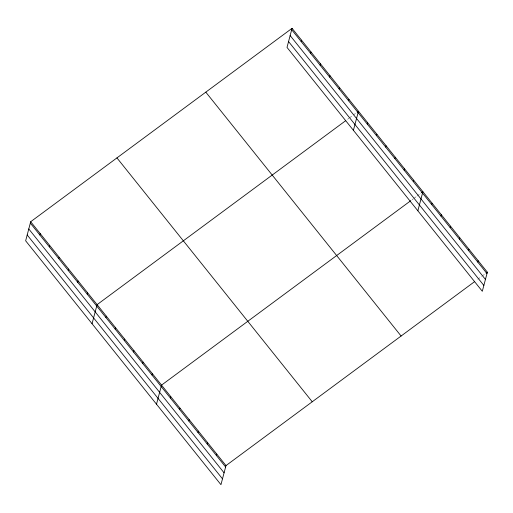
<?xml version="1.0" encoding="UTF-8"?>
<svg xmlns="http://www.w3.org/2000/svg" width="513" height="513" viewBox="0 0 513 513"><rect width="100%" height="100%" fill="white"/><g stroke="black" fill="none" stroke-linecap="round" stroke-linejoin="round"><path stroke-width="0.38" stroke-dasharray="2.56 1.92" d="M347.673 119.221L348.943 118.279M349.577 117.81L352.745 115.463M353.38 114.995L356.548 112.648M412.119 199.698L413.388 198.762M414.023 198.287L416.562 196.415M417.191 195.947L421 193.125M477.84 279.239L481.643 276.424M482.278 275.956L485.445 273.609"/><path stroke-width="0.77" d="M292.051 28.324L287.011 47.401L482.31 291.275L487.35 272.198L292.051 28.324L30.69 221.725L25.65 240.802L220.949 484.676L225.989 465.599L474.666 281.586M39.809 234.967L40.174 233.569M49.293 246.811L49.665 245.419M58.777 258.655L59.149 257.263M68.267 270.498L68.633 269.107M77.752 282.349L78.117 280.951M87.236 294.193L87.608 292.795M92.051 323.716L97.092 304.645L345.768 120.626M105.928 317.534L106.3 316.143M115.136 329.032L115.508 327.634M124.345 340.529L124.71 339.131M133.553 352.027L133.919 350.629M142.755 363.518L143.127 362.127M151.963 375.016L152.335 373.624M156.497 404.199L161.537 385.122L410.849 200.634M170.38 398.011L170.746 396.62M179.588 409.509L179.954 408.117M188.79 421.006L189.162 419.608M301.169 41.566L301.535 40.174M197.999 432.504L198.371 431.106M207.207 444.001L207.573 442.604M310.654 53.41L311.025 52.018M216.415 455.493L216.781 454.101M320.144 65.254L320.51 63.862M329.628 77.097L329.994 75.706M339.112 88.948L339.484 87.55M348.596 100.792L348.968 99.4M353.412 130.315L358.452 111.244L357.183 112.18M367.289 124.133L367.661 122.742M376.497 135.631L376.869 134.239M385.705 147.128L386.071 145.73M394.914 158.626L395.279 157.228M404.122 170.124L404.488 168.726M413.324 181.615L413.696 180.223M417.864 210.798L422.904 191.721L421.635 192.657M431.741 204.61L432.106 203.219M440.949 216.108L441.315 214.716M450.151 227.605L450.523 226.214M459.359 239.103L459.731 237.705M468.568 250.601L468.933 249.203M477.776 262.098L478.142 260.7M486.08 273.134L487.35 272.198M291.685 29.722L486.984 273.589M290.14 35.557L485.439 279.425M288.556 41.566L483.849 285.44M205.803 92.148L401.102 336.021M116.938 157.901L312.237 401.775M30.69 221.725L225.989 465.599M30.325 223.123L225.617 466.99M28.779 228.958L224.078 472.826M27.189 234.967L222.488 478.841"/></g></svg>
